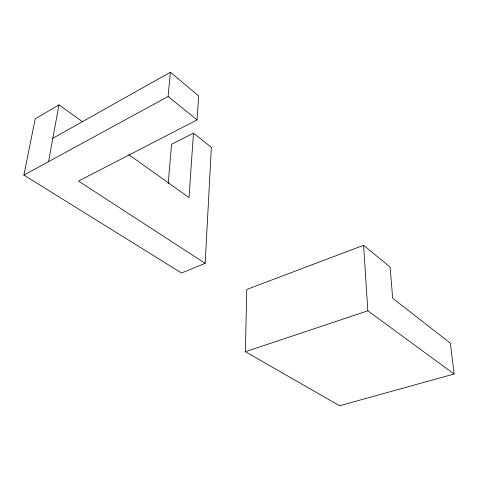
<?xml version="1.0" encoding="UTF-8"?>
<svg xmlns="http://www.w3.org/2000/svg" width="478" height="478" viewBox="0 0 478 478"><rect width="100%" height="100%" fill="white"/><g stroke="black" fill="none" stroke-linecap="round" stroke-linejoin="round"><path stroke-width="0.72" d="M245.393 351.706L246.762 289.435L363.591 245.292L390.072 267.047L392.683 298.284L450.36 343.174L454.1 373.999L339.583 405.75L245.393 351.706L367.845 310.802L454.1 373.999M82.658 121.782L58.955 104.891L35.193 118.825L23.9 175.073L181.538 273.004L205.17 263.354L211.354 147.314L193.447 133.177L171.56 144.284L168.184 183.654M205.17 263.354L78.5 181.084L197.067 119.9L198.657 95.947L170.359 72.25L52.831 138.303M193.447 133.177L189.031 197.569L128.857 154.693M23.9 175.073L168.125 96.502L170.359 72.25M48.559 161.636L58.955 104.891M168.125 96.502L197.067 119.9M363.591 245.292L367.845 310.802"/></g></svg>
